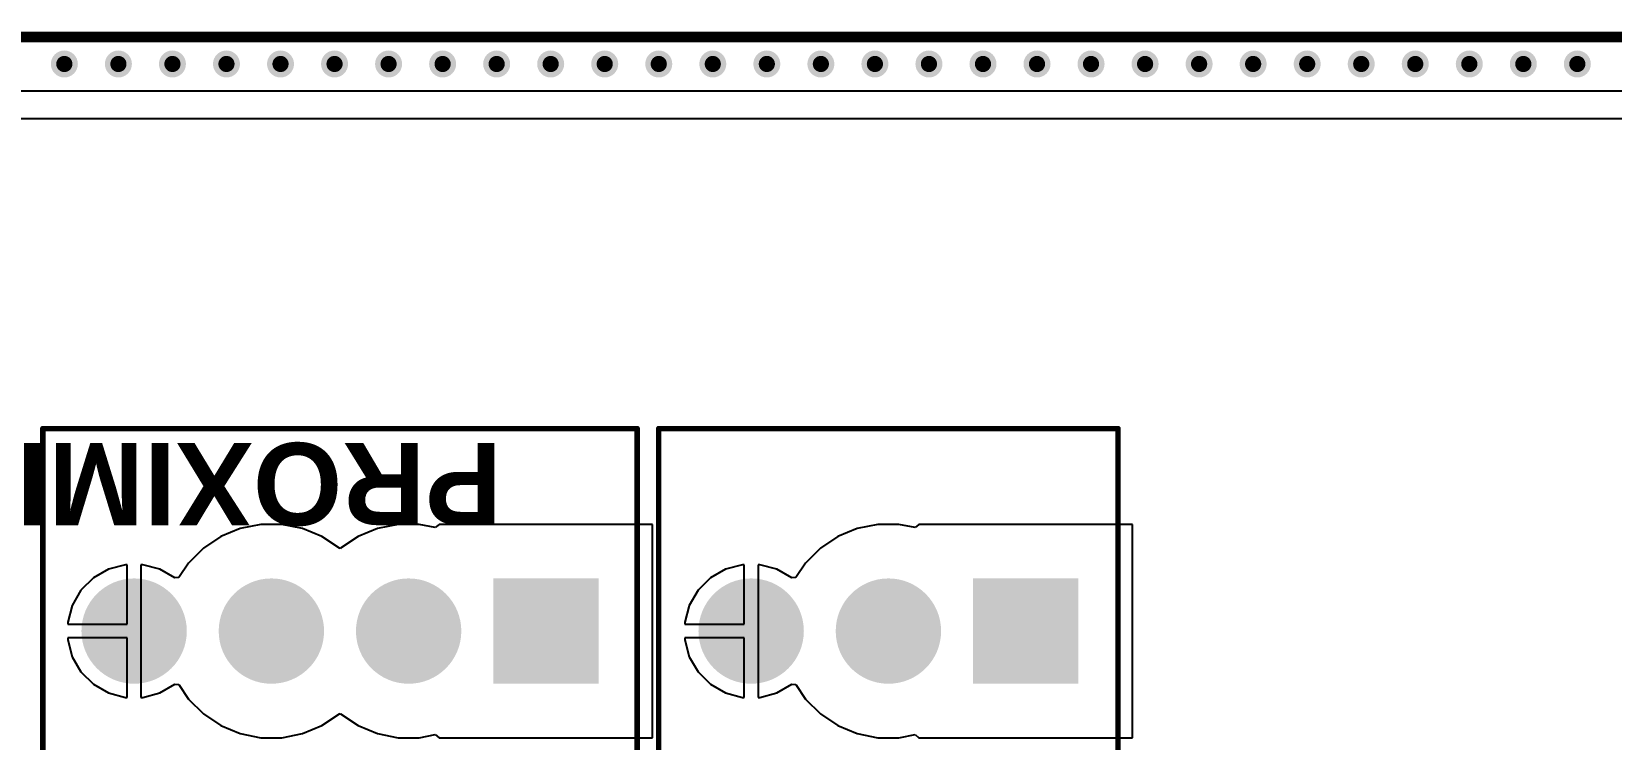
# Model space of a CAD drawing. Header units: inches. Extents: x 0 to 100, y 0 to 65.
# Drawn here: x 24.89 to 54.13, y 51.99 to 65.1 of the extents above; entities that cross this region are included whole.
import ezdxf

# ---------------------------------------------------------------- set-up
doc = ezdxf.new("R2010")
doc.units = ezdxf.units.IN
for name, color, linetype in [('Keep-Out Layer', 6, 'Continuous'), ('Multi-Layer', 9, 'Continuous'), ('Pad Holes', 156, 'Continuous'), ('Top Layer', 1, 'Continuous'), ('Top Overlay', 2, 'Continuous'), ('Via Holes', 16, 'Continuous')]:
    doc.layers.add(name, color=color, linetype=linetype)
doc.styles.add('Arial_Bold', font='', dxfattribs={"height": 0.2})
doc.styles.get('Arial_Bold').set_extended_font_data('Arial', bold=True)

# ---------------------------------------------------------------- blocks, each defined once
blk = doc.blocks.new('T________B_____4P___2_54P_346')
at = {"layer": 'Multi-Layer'}
blk.add_hatch(color=9, dxfattribs=at).paths.add_polyline_path([(-4.785, 0.975), (-2.835, 0.975), (-2.835, -0.975), (-4.785, -0.975)])
h = blk.add_hatch(color=9, dxfattribs=at)
edge = h.paths.add_edge_path()
edge.add_arc((-1.27, 0), 0.975, 0, 360)
h = blk.add_hatch(color=9, dxfattribs=at)
edge = h.paths.add_edge_path()
edge.add_arc((1.27, 0), 0.975, 0, 360)
h = blk.add_hatch(color=9, dxfattribs=at)
edge = h.paths.add_edge_path()
edge.add_arc((3.81, 0), 0.975, 0, 360)
at = {"layer": 'Pad Holes'}
h = blk.add_hatch(color=7, dxfattribs=at)
edge = h.paths.add_edge_path()
edge.add_arc((-3.81, 0), 0.65, 0, 360)
h = blk.add_hatch(color=7, dxfattribs=at)
edge = h.paths.add_edge_path()
edge.add_arc((-1.27, 0), 0.65, 0, 360)
h = blk.add_hatch(color=7, dxfattribs=at)
edge = h.paths.add_edge_path()
edge.add_arc((1.27, 0), 0.65, 0, 360)
h = blk.add_hatch(color=7, dxfattribs=at)
edge = h.paths.add_edge_path()
edge.add_arc((3.81, 0), 0.65, 0, 360)
at = {"layer": 'Top Layer'}
blk.add_hatch(color=1, dxfattribs=at).paths.add_polyline_path([(-4.785, 0.975), (-2.835, 0.975), (-2.835, -0.975), (-4.785, -0.975)])
h = blk.add_hatch(color=1, dxfattribs=at)
edge = h.paths.add_edge_path()
edge.add_arc((-1.27, 0), 0.975, 0, 360)
h = blk.add_hatch(color=1, dxfattribs=at)
edge = h.paths.add_edge_path()
edge.add_arc((1.27, 0), 0.975, 0, 360)
h = blk.add_hatch(color=1, dxfattribs=at)
edge = h.paths.add_edge_path()
edge.add_arc((3.81, 0), 0.975, 0, 360)
at = {"layer": 'Top Overlay', "const_width": 0.1}
for points in [[(5.5, 3.25), (-5.5, 3.25)], [(-5.5, 3.25), (-5.5, -3.75)], [(-5.199, 3.238), (-5.49, 2.856)], [(-5.312, 3.21), (-5.49, 2.856)], [(-5.061, 3.243), (-5.488, 2.726)], [(-5.039, 3.229), (-5.488, 2.726)], [(-4.861, 3.227), (-5.485, 2.493)], [(-4.92, 3.229), (-5.481, 2.6)], [(-5.371, 3.236), (-5.479, 3.095)], [(-5.061, 3.243), (-5.461, 3.032)], [(-5.312, 3.21), (-5.461, 3.032)], [(-5.199, 3.238), (-5.371, 3.236)], [(-5.129, 3.208), (-5.216, 3.12)], [(-5.025, 3.208), (-5.129, 3.208)], [(-4.92, 3.229), (-5.039, 3.229)], [(5.5, 3.25), (5.5, -3.75)], [(-5.481, 2.6), (-5.485, 2.493)], [(5.5, -3.75), (-5.5, -3.75)]]:
    blk.add_lwpolyline(points, dxfattribs=at)
at = {"layer": 'Top Overlay', "const_width": 0.05}
for points in [[(-5.525, 3.25, 1), (-5.475, 3.25, 1)], [(-5.525, 3.25, 1), (-5.475, 3.25, 1)], [(-5.396, 3.236, 1), (-5.346, 3.236, 1)], [(-5.396, 3.236, 1), (-5.346, 3.236, 1)], [(-5.337, 3.21, 1), (-5.287, 3.21, 1)], [(-5.337, 3.21, 1), (-5.287, 3.21, 1)], [(-5.224, 3.238, 1), (-5.174, 3.238, 1)], [(-5.224, 3.238, 1), (-5.174, 3.238, 1)], [(-5.154, 3.208, 1), (-5.104, 3.208, 1)], [(-5.154, 3.208, 1), (-5.104, 3.208, 1)], [(-5.086, 3.243, 1), (-5.036, 3.243, 1)], [(-5.086, 3.243, 1), (-5.036, 3.243, 1)], [(-5.064, 3.229, 1), (-5.014, 3.229, 1)], [(-5.064, 3.229, 1), (-5.014, 3.229, 1)], [(-5.05, 3.208, 1), (-5, 3.208, 1)], [(-4.945, 3.229, 1), (-4.895, 3.229, 1)], [(-4.945, 3.229, 1), (-4.895, 3.229, 1)], [(-4.886, 3.227, 1), (-4.836, 3.227, 1)], [(5.475, 3.25, 1), (5.525, 3.25, 1)], [(5.475, 3.25, 1), (5.525, 3.25, 1)], [(-5.504, 3.095, 1), (-5.454, 3.095, 1)], [(-5.486, 3.032, 1), (-5.436, 3.032, 1)], [(-5.486, 3.032, 1), (-5.436, 3.032, 1)], [(-5.241, 3.12, 1), (-5.191, 3.12, 1)], [(-5.515, 2.856, 1), (-5.465, 2.856, 1)], [(-5.515, 2.856, 1), (-5.465, 2.856, 1)], [(-5.513, 2.726, 1), (-5.463, 2.726, 1)], [(-5.513, 2.726, 1), (-5.463, 2.726, 1)], [(-5.506, 2.6, 1), (-5.456, 2.6, 1)], [(-5.506, 2.6, 1), (-5.456, 2.6, 1)], [(-5.51, 2.493, 1), (-5.46, 2.493, 1)], [(-5.51, 2.493, 1), (-5.46, 2.493, 1)], [(-5.525, -3.75, 1), (-5.475, -3.75, 1)], [(-5.525, -3.75, 1), (-5.475, -3.75, 1)], [(5.475, -3.75, 1), (5.525, -3.75, 1)], [(5.475, -3.75, 1), (5.525, -3.75, 1)]]:
    blk.add_lwpolyline(points, format="xyb", close=True, dxfattribs=at)
blk = doc.blocks.new('T________B_____3P___2_54P_347')
at = {"layer": 'Multi-Layer'}
blk.add_hatch(color=9, dxfattribs=at).paths.add_polyline_path([(-3.515, 0.975), (-1.565, 0.975), (-1.565, -0.975), (-3.515, -0.975)])
h = blk.add_hatch(color=9, dxfattribs=at)
edge = h.paths.add_edge_path()
edge.add_arc((0, 0), 0.975, 0, 360)
h = blk.add_hatch(color=9, dxfattribs=at)
edge = h.paths.add_edge_path()
edge.add_arc((2.54, 0), 0.975, 0, 360)
at = {"layer": 'Pad Holes'}
h = blk.add_hatch(color=7, dxfattribs=at)
edge = h.paths.add_edge_path()
edge.add_arc((-2.54, 0), 0.65, 0, 360)
h = blk.add_hatch(color=7, dxfattribs=at)
edge = h.paths.add_edge_path()
edge.add_arc((0, 0), 0.65, 0, 360)
h = blk.add_hatch(color=7, dxfattribs=at)
edge = h.paths.add_edge_path()
edge.add_arc((2.54, 0), 0.65, 0, 360)
at = {"layer": 'Top Layer'}
blk.add_hatch(color=1, dxfattribs=at).paths.add_polyline_path([(-3.515, 0.975), (-1.565, 0.975), (-1.565, -0.975), (-3.515, -0.975)])
h = blk.add_hatch(color=1, dxfattribs=at)
edge = h.paths.add_edge_path()
edge.add_arc((0, 0), 0.975, 0, 360)
h = blk.add_hatch(color=1, dxfattribs=at)
edge = h.paths.add_edge_path()
edge.add_arc((2.54, 0), 0.975, 0, 360)
at = {"layer": 'Top Overlay', "const_width": 0.1}
for points in [[(4.25, 3.25), (-4.25, 3.25)], [(-4.25, 3.25), (-4.25, -3.75)], [(-3.546, 3.217), (-4.234, 2.53)], [(-3.826, 3.217), (-4.232, 2.811)], [(-4.016, 3.186), (-4.215, 2.987)], [(-4.119, 3.186), (-4.207, 3.098)], [(-4.016, 3.186), (-4.119, 3.186)], [(-3.546, 3.217), (-3.826, 3.217)], [(-3.706, 3.202), (-3.734, 3.174)], [(-3.734, 3.174), (-3.734, 3.118)], [(-3.706, 3.202), (-3.706, 3.09)], [(4.25, 3.25), (4.25, -3.75)], [(-3.98, 3.146), (-4.215, 2.912)], [(-4.215, 2.987), (-4.215, 2.912)], [(-4.199, 3.106), (-4.207, 3.098)], [(-4.207, 3.098), (-4.207, 3.098)], [(-3.774, 3.146), (-4.183, 2.737)], [(-3.734, 3.118), (-4.183, 2.669)], [(-3.774, 3.146), (-3.98, 3.146)], [(-4.232, 2.811), (-4.232, 2.658)], [(-4.183, 2.737), (-4.183, 2.669)], [(4.25, -3.75), (-4.25, -3.75)]]:
    blk.add_lwpolyline(points, dxfattribs=at)
at = {"layer": 'Top Overlay', "const_width": 0.05}
for points in [[(-4.275, 3.25, 1), (-4.225, 3.25, 1)], [(-4.275, 3.25, 1), (-4.225, 3.25, 1)], [(-4.144, 3.186, 1), (-4.094, 3.186, 1)], [(-4.144, 3.186, 1), (-4.094, 3.186, 1)], [(-4.041, 3.186, 1), (-3.991, 3.186, 1)], [(-4.041, 3.186, 1), (-3.991, 3.186, 1)], [(-3.851, 3.217, 1), (-3.801, 3.217, 1)], [(-3.851, 3.217, 1), (-3.801, 3.217, 1)], [(-3.759, 3.174, 1), (-3.709, 3.174, 1)], [(-3.759, 3.174, 1), (-3.709, 3.174, 1)], [(-3.731, 3.202, 1), (-3.681, 3.202, 1)], [(-3.731, 3.202, 1), (-3.681, 3.202, 1)], [(-3.571, 3.217, 1), (-3.521, 3.217, 1)], [(-3.571, 3.217, 1), (-3.521, 3.217, 1)], [(4.225, 3.25, 1), (4.275, 3.25, 1)], [(4.225, 3.25, 1), (4.275, 3.25, 1)], [(-4.24, 2.987, 1), (-4.19, 2.987, 1)], [(-4.24, 2.987, 1), (-4.19, 2.987, 1)], [(-4.24, 2.912, 1), (-4.19, 2.912, 1)], [(-4.24, 2.912, 1), (-4.19, 2.912, 1)], [(-4.232, 3.098, 1), (-4.182, 3.098, 1)], [(-4.232, 3.098, 1), (-4.182, 3.098, 1)], [(-4.232, 3.098, 1), (-4.182, 3.098, 1)], [(-4.232, 3.098, 1), (-4.182, 3.098, 1)], [(-4.224, 3.106, 1), (-4.174, 3.106, 1)], [(-4.005, 3.146, 1), (-3.955, 3.146, 1)], [(-4.005, 3.146, 1), (-3.955, 3.146, 1)], [(-3.799, 3.146, 1), (-3.749, 3.146, 1)], [(-3.799, 3.146, 1), (-3.749, 3.146, 1)], [(-3.759, 3.118, 1), (-3.709, 3.118, 1)], [(-3.759, 3.118, 1), (-3.709, 3.118, 1)], [(-3.731, 3.09, 1), (-3.681, 3.09, 1)], [(-4.257, 2.811, 1), (-4.207, 2.811, 1)], [(-4.257, 2.811, 1), (-4.207, 2.811, 1)], [(-4.257, 2.658, 1), (-4.207, 2.658, 1)], [(-4.208, 2.737, 1), (-4.158, 2.737, 1)], [(-4.208, 2.737, 1), (-4.158, 2.737, 1)], [(-4.208, 2.669, 1), (-4.158, 2.669, 1)], [(-4.208, 2.669, 1), (-4.158, 2.669, 1)], [(-4.259, 2.53, 1), (-4.209, 2.53, 1)], [(-4.275, -3.75, 1), (-4.225, -3.75, 1)], [(-4.275, -3.75, 1), (-4.225, -3.75, 1)], [(4.225, -3.75, 1), (4.275, -3.75, 1)], [(4.225, -3.75, 1), (4.275, -3.75, 1)]]:
    blk.add_lwpolyline(points, format="xyb", close=True, dxfattribs=at)

msp = doc.modelspace()

# ---------------------------------------------------------------- hatches: boundary and pattern name
at = {"layer": 'Top Layer'}
h = msp.add_hatch(color=1, dxfattribs=at)
edge = h.paths.add_edge_path()
edge.add_arc((25.5, 64.5), 0.25, 0, 360)
h = msp.add_hatch(color=1, dxfattribs=at)
edge = h.paths.add_edge_path()
edge.add_arc((26.5, 64.5), 0.25, 0, 360)
h = msp.add_hatch(color=1, dxfattribs=at)
edge = h.paths.add_edge_path()
edge.add_arc((27.5, 64.5), 0.25, 0, 360)
h = msp.add_hatch(color=1, dxfattribs=at)
edge = h.paths.add_edge_path()
edge.add_arc((28.5, 64.5), 0.25, 0, 360)
h = msp.add_hatch(color=1, dxfattribs=at)
edge = h.paths.add_edge_path()
edge.add_arc((29.5, 64.5), 0.25, 0, 360)
h = msp.add_hatch(color=1, dxfattribs=at)
edge = h.paths.add_edge_path()
edge.add_arc((30.5, 64.5), 0.25, 0, 360)
h = msp.add_hatch(color=1, dxfattribs=at)
edge = h.paths.add_edge_path()
edge.add_arc((31.5, 64.5), 0.25, 0, 360)
h = msp.add_hatch(color=1, dxfattribs=at)
edge = h.paths.add_edge_path()
edge.add_arc((32.5, 64.5), 0.25, 0, 360)
h = msp.add_hatch(color=1, dxfattribs=at)
edge = h.paths.add_edge_path()
edge.add_arc((33.5, 64.5), 0.25, 0, 360)
h = msp.add_hatch(color=1, dxfattribs=at)
edge = h.paths.add_edge_path()
edge.add_arc((34.5, 64.5), 0.25, 0, 360)
h = msp.add_hatch(color=1, dxfattribs=at)
edge = h.paths.add_edge_path()
edge.add_arc((35.5, 64.5), 0.25, 0, 360)
h = msp.add_hatch(color=1, dxfattribs=at)
edge = h.paths.add_edge_path()
edge.add_arc((36.5, 64.5), 0.25, 0, 360)
h = msp.add_hatch(color=1, dxfattribs=at)
edge = h.paths.add_edge_path()
edge.add_arc((37.5, 64.5), 0.25, 0, 360)
h = msp.add_hatch(color=1, dxfattribs=at)
edge = h.paths.add_edge_path()
edge.add_arc((38.5, 64.5), 0.25, 0, 360)
h = msp.add_hatch(color=1, dxfattribs=at)
edge = h.paths.add_edge_path()
edge.add_arc((39.5, 64.5), 0.25, 0, 360)
h = msp.add_hatch(color=1, dxfattribs=at)
edge = h.paths.add_edge_path()
edge.add_arc((40.5, 64.5), 0.25, 0, 360)
h = msp.add_hatch(color=1, dxfattribs=at)
edge = h.paths.add_edge_path()
edge.add_arc((41.5, 64.5), 0.25, 0, 360)
h = msp.add_hatch(color=1, dxfattribs=at)
edge = h.paths.add_edge_path()
edge.add_arc((42.5, 64.5), 0.25, 0, 360)
h = msp.add_hatch(color=1, dxfattribs=at)
edge = h.paths.add_edge_path()
edge.add_arc((43.5, 64.5), 0.25, 0, 360)
h = msp.add_hatch(color=1, dxfattribs=at)
edge = h.paths.add_edge_path()
edge.add_arc((44.5, 64.5), 0.25, 0, 360)
h = msp.add_hatch(color=1, dxfattribs=at)
edge = h.paths.add_edge_path()
edge.add_arc((45.5, 64.5), 0.25, 0, 360)
h = msp.add_hatch(color=1, dxfattribs=at)
edge = h.paths.add_edge_path()
edge.add_arc((46.5, 64.5), 0.25, 0, 360)
h = msp.add_hatch(color=1, dxfattribs=at)
edge = h.paths.add_edge_path()
edge.add_arc((47.5, 64.5), 0.25, 0, 360)
h = msp.add_hatch(color=1, dxfattribs=at)
edge = h.paths.add_edge_path()
edge.add_arc((48.5, 64.5), 0.25, 0, 360)
h = msp.add_hatch(color=1, dxfattribs=at)
edge = h.paths.add_edge_path()
edge.add_arc((49.5, 64.5), 0.25, 0, 360)
h = msp.add_hatch(color=1, dxfattribs=at)
edge = h.paths.add_edge_path()
edge.add_arc((50.5, 64.5), 0.25, 0, 360)
h = msp.add_hatch(color=1, dxfattribs=at)
edge = h.paths.add_edge_path()
edge.add_arc((51.5, 64.5), 0.25, 0, 360)
h = msp.add_hatch(color=1, dxfattribs=at)
edge = h.paths.add_edge_path()
edge.add_arc((52.5, 64.5), 0.25, 0, 360)
h = msp.add_hatch(color=1, dxfattribs=at)
edge = h.paths.add_edge_path()
edge.add_arc((53.5, 64.5), 0.25, 0, 360)
at = {"layer": 'Via Holes'}
h = msp.add_hatch(color=7, dxfattribs=at)
edge = h.paths.add_edge_path()
edge.add_arc((25.5, 64.5), 0.15, 0, 360)
h = msp.add_hatch(color=7, dxfattribs=at)
edge = h.paths.add_edge_path()
edge.add_arc((26.5, 64.5), 0.15, 0, 360)
h = msp.add_hatch(color=7, dxfattribs=at)
edge = h.paths.add_edge_path()
edge.add_arc((27.5, 64.5), 0.15, 0, 360)
h = msp.add_hatch(color=7, dxfattribs=at)
edge = h.paths.add_edge_path()
edge.add_arc((28.5, 64.5), 0.15, 0, 360)
h = msp.add_hatch(color=7, dxfattribs=at)
edge = h.paths.add_edge_path()
edge.add_arc((29.5, 64.5), 0.15, 0, 360)
h = msp.add_hatch(color=7, dxfattribs=at)
edge = h.paths.add_edge_path()
edge.add_arc((30.5, 64.5), 0.15, 0, 360)
h = msp.add_hatch(color=7, dxfattribs=at)
edge = h.paths.add_edge_path()
edge.add_arc((31.5, 64.5), 0.15, 0, 360)
h = msp.add_hatch(color=7, dxfattribs=at)
edge = h.paths.add_edge_path()
edge.add_arc((32.5, 64.5), 0.15, 0, 360)
h = msp.add_hatch(color=7, dxfattribs=at)
edge = h.paths.add_edge_path()
edge.add_arc((33.5, 64.5), 0.15, 0, 360)
h = msp.add_hatch(color=7, dxfattribs=at)
edge = h.paths.add_edge_path()
edge.add_arc((34.5, 64.5), 0.15, 0, 360)
h = msp.add_hatch(color=7, dxfattribs=at)
edge = h.paths.add_edge_path()
edge.add_arc((35.5, 64.5), 0.15, 0, 360)
h = msp.add_hatch(color=7, dxfattribs=at)
edge = h.paths.add_edge_path()
edge.add_arc((36.5, 64.5), 0.15, 0, 360)
h = msp.add_hatch(color=7, dxfattribs=at)
edge = h.paths.add_edge_path()
edge.add_arc((37.5, 64.5), 0.15, 0, 360)
h = msp.add_hatch(color=7, dxfattribs=at)
edge = h.paths.add_edge_path()
edge.add_arc((38.5, 64.5), 0.15, 0, 360)
h = msp.add_hatch(color=7, dxfattribs=at)
edge = h.paths.add_edge_path()
edge.add_arc((39.5, 64.5), 0.15, 0, 360)
h = msp.add_hatch(color=7, dxfattribs=at)
edge = h.paths.add_edge_path()
edge.add_arc((40.5, 64.5), 0.15, 0, 360)
h = msp.add_hatch(color=7, dxfattribs=at)
edge = h.paths.add_edge_path()
edge.add_arc((41.5, 64.5), 0.15, 0, 360)
h = msp.add_hatch(color=7, dxfattribs=at)
edge = h.paths.add_edge_path()
edge.add_arc((42.5, 64.5), 0.15, 0, 360)
h = msp.add_hatch(color=7, dxfattribs=at)
edge = h.paths.add_edge_path()
edge.add_arc((43.5, 64.5), 0.15, 0, 360)
h = msp.add_hatch(color=7, dxfattribs=at)
edge = h.paths.add_edge_path()
edge.add_arc((44.5, 64.5), 0.15, 0, 360)
h = msp.add_hatch(color=7, dxfattribs=at)
edge = h.paths.add_edge_path()
edge.add_arc((45.5, 64.5), 0.15, 0, 360)
h = msp.add_hatch(color=7, dxfattribs=at)
edge = h.paths.add_edge_path()
edge.add_arc((46.5, 64.5), 0.15, 0, 360)
h = msp.add_hatch(color=7, dxfattribs=at)
edge = h.paths.add_edge_path()
edge.add_arc((47.5, 64.5), 0.15, 0, 360)
h = msp.add_hatch(color=7, dxfattribs=at)
edge = h.paths.add_edge_path()
edge.add_arc((48.5, 64.5), 0.15, 0, 360)
h = msp.add_hatch(color=7, dxfattribs=at)
edge = h.paths.add_edge_path()
edge.add_arc((49.5, 64.5), 0.15, 0, 360)
h = msp.add_hatch(color=7, dxfattribs=at)
edge = h.paths.add_edge_path()
edge.add_arc((50.5, 64.5), 0.15, 0, 360)
h = msp.add_hatch(color=7, dxfattribs=at)
edge = h.paths.add_edge_path()
edge.add_arc((51.5, 64.5), 0.15, 0, 360)
h = msp.add_hatch(color=7, dxfattribs=at)
edge = h.paths.add_edge_path()
edge.add_arc((52.5, 64.5), 0.15, 0, 360)
h = msp.add_hatch(color=7, dxfattribs=at)
edge = h.paths.add_edge_path()
edge.add_arc((53.5, 64.5), 0.15, 0, 360)

# ---------------------------------------------------------------- linework, layer by layer
at = {"layer": 'Keep-Out Layer', "const_width": 0.2}
msp.add_lwpolyline([(10.25, 65), (100, 65)], dxfattribs=at)
at = {"layer": 'Top Layer'}
for p, q in [((100, 65), (0, 65)), ((0, 64), (100, 64)), ((1.51, 63.49), (98.49, 63.49)), ((28.755, 55.899), (28.395, 55.75)), ((29.136, 55.975), (28.755, 55.899)), ((29.525, 55.975), (29.136, 55.975)), ((29.907, 55.899), (29.525, 55.975)), ((30.266, 55.75), (29.907, 55.899)), ((31.295, 55.899), (30.935, 55.75)), ((31.676, 55.975), (31.295, 55.899)), ((32.065, 55.975), (31.676, 55.975)), ((32.364, 55.916), (32.065, 55.975)), ((32.436, 55.975), (32.364, 55.916)), ((32.436, 55.975), (32.436, 55.975)), ((36.386, 55.975), (32.436, 55.975)), ((36.386, 52.025), (36.386, 55.975)), ((40.174, 55.899), (39.814, 55.75)), ((40.555, 55.975), (40.174, 55.899)), ((40.945, 55.975), (40.555, 55.975)), ((41.243, 55.916), (40.945, 55.975)), ((41.315, 55.975), (41.243, 55.916)), ((41.315, 55.975), (41.315, 55.975)), ((45.265, 55.975), (41.315, 55.975)), ((45.265, 52.025), (45.265, 55.975)), ((28.395, 55.75), (28.072, 55.534)), ((30.59, 55.534), (30.266, 55.75)), ((30.935, 55.75), (30.612, 55.534)), ((39.814, 55.75), (39.491, 55.534)), ((27.797, 55.259), (27.617, 54.991)), ((28.072, 55.534), (27.797, 55.259)), ((30.601, 55.523), (30.59, 55.534)), ((30.612, 55.534), (30.601, 55.523)), ((39.216, 55.259), (39.037, 54.991)), ((39.491, 55.534), (39.216, 55.259)), ((26.036, 54.983), (25.807, 54.755)), ((26.316, 55.145), (26.036, 54.983)), ((26.629, 55.229), (26.316, 55.145)), ((26.664, 55.229), (26.629, 55.229)), ((26.664, 54.127), (26.664, 55.229)), ((26.953, 55.229), (26.918, 55.229)), ((26.918, 55.229), (26.918, 54)), ((27.265, 55.145), (26.953, 55.229)), ((27.545, 54.983), (27.265, 55.145)), ((27.617, 54.991), (27.545, 54.983)), ((37.455, 54.983), (37.227, 54.755)), ((37.736, 55.145), (37.455, 54.983)), ((38.048, 55.229), (37.736, 55.145)), ((38.083, 55.229), (38.048, 55.229)), ((38.083, 54.127), (38.083, 55.229)), ((38.372, 55.229), (38.337, 55.229)), ((38.337, 55.229), (38.337, 54)), ((38.684, 55.145), (38.372, 55.229)), ((38.965, 54.983), (38.684, 55.145)), ((39.037, 54.991), (38.965, 54.983)), ((25.807, 54.755), (25.646, 54.474)), ((37.227, 54.755), (37.065, 54.474)), ((25.646, 54.474), (25.562, 54.162)), ((37.065, 54.474), (36.981, 54.162)), ((25.562, 54.162), (25.562, 54.127)), ((25.562, 54.127), (26.664, 54.127)), ((36.981, 54.162), (36.981, 54.127)), ((36.981, 54.127), (38.083, 54.127)), ((26.664, 53.873), (25.562, 53.873)), ((25.562, 53.873), (25.562, 53.838)), ((25.562, 53.838), (25.646, 53.526)), ((26.664, 52.771), (26.664, 53.873)), ((26.918, 54), (26.918, 52.771)), ((38.083, 53.873), (36.981, 53.873)), ((36.981, 53.873), (36.981, 53.838)), ((36.981, 53.838), (37.065, 53.526)), ((38.083, 52.771), (38.083, 53.873)), ((38.337, 54), (38.337, 52.771)), ((25.646, 53.526), (25.807, 53.245)), ((37.065, 53.526), (37.227, 53.245)), ((25.807, 53.245), (26.036, 53.017)), ((37.227, 53.245), (37.455, 53.017)), ((26.036, 53.017), (26.316, 52.855)), ((27.265, 52.855), (27.545, 53.017)), ((27.545, 53.017), (27.617, 53.009)), ((27.617, 53.009), (27.797, 52.741)), ((37.455, 53.017), (37.736, 52.855)), ((38.684, 52.855), (38.965, 53.017)), ((38.965, 53.017), (39.037, 53.009)), ((39.037, 53.009), (39.216, 52.741)), ((26.316, 52.855), (26.629, 52.771)), ((26.629, 52.771), (26.664, 52.771)), ((26.918, 52.771), (26.953, 52.771)), ((26.953, 52.771), (27.265, 52.855)), ((27.797, 52.741), (28.072, 52.466)), ((37.736, 52.855), (38.048, 52.771)), ((38.048, 52.771), (38.083, 52.771)), ((38.337, 52.771), (38.372, 52.771)), ((38.372, 52.771), (38.684, 52.855)), ((39.216, 52.741), (39.491, 52.466)), ((28.072, 52.466), (28.395, 52.25)), ((30.266, 52.25), (30.59, 52.466)), ((30.59, 52.466), (30.601, 52.477)), ((30.601, 52.477), (30.612, 52.466)), ((30.612, 52.466), (30.935, 52.25)), ((39.491, 52.466), (39.814, 52.25)), ((28.395, 52.25), (28.755, 52.101)), ((28.755, 52.101), (29.136, 52.025)), ((29.525, 52.025), (29.907, 52.101)), ((29.907, 52.101), (30.266, 52.25)), ((30.935, 52.25), (31.295, 52.101)), ((31.295, 52.101), (31.676, 52.025)), ((32.065, 52.025), (32.364, 52.084)), ((32.364, 52.084), (32.436, 52.025)), ((39.814, 52.25), (40.174, 52.101)), ((40.174, 52.101), (40.555, 52.025)), ((40.945, 52.025), (41.243, 52.084)), ((41.243, 52.084), (41.315, 52.025)), ((29.136, 52.025), (29.525, 52.025)), ((31.676, 52.025), (32.065, 52.025)), ((32.436, 52.025), (32.436, 52.025)), ((32.436, 52.025), (36.386, 52.025)), ((40.555, 52.025), (40.945, 52.025)), ((41.315, 52.025), (41.315, 52.025)), ((41.315, 52.025), (45.265, 52.025))]:
    msp.add_line(p, q, dxfattribs=at)

# ---------------------------------------------------------------- block references
at = {"rotation": 180}
for name, p in [('T________B_____4P___2_54P_346', (30.601, 54)), ('T________B_____3P___2_54P_347', (40.75, 54))]:
    msp.add_blockref(name, p, dxfattribs=at)

# ---------------------------------------------------------------- texts
at = {"layer": 'Top Overlay', "style": 'Arial_Bold'}
msp.add_text('PROXIMITY', height=1.524, rotation=180, dxfattribs=at).set_placement((33.6, 57.484))

doc.saveas('drawing.dxf')
